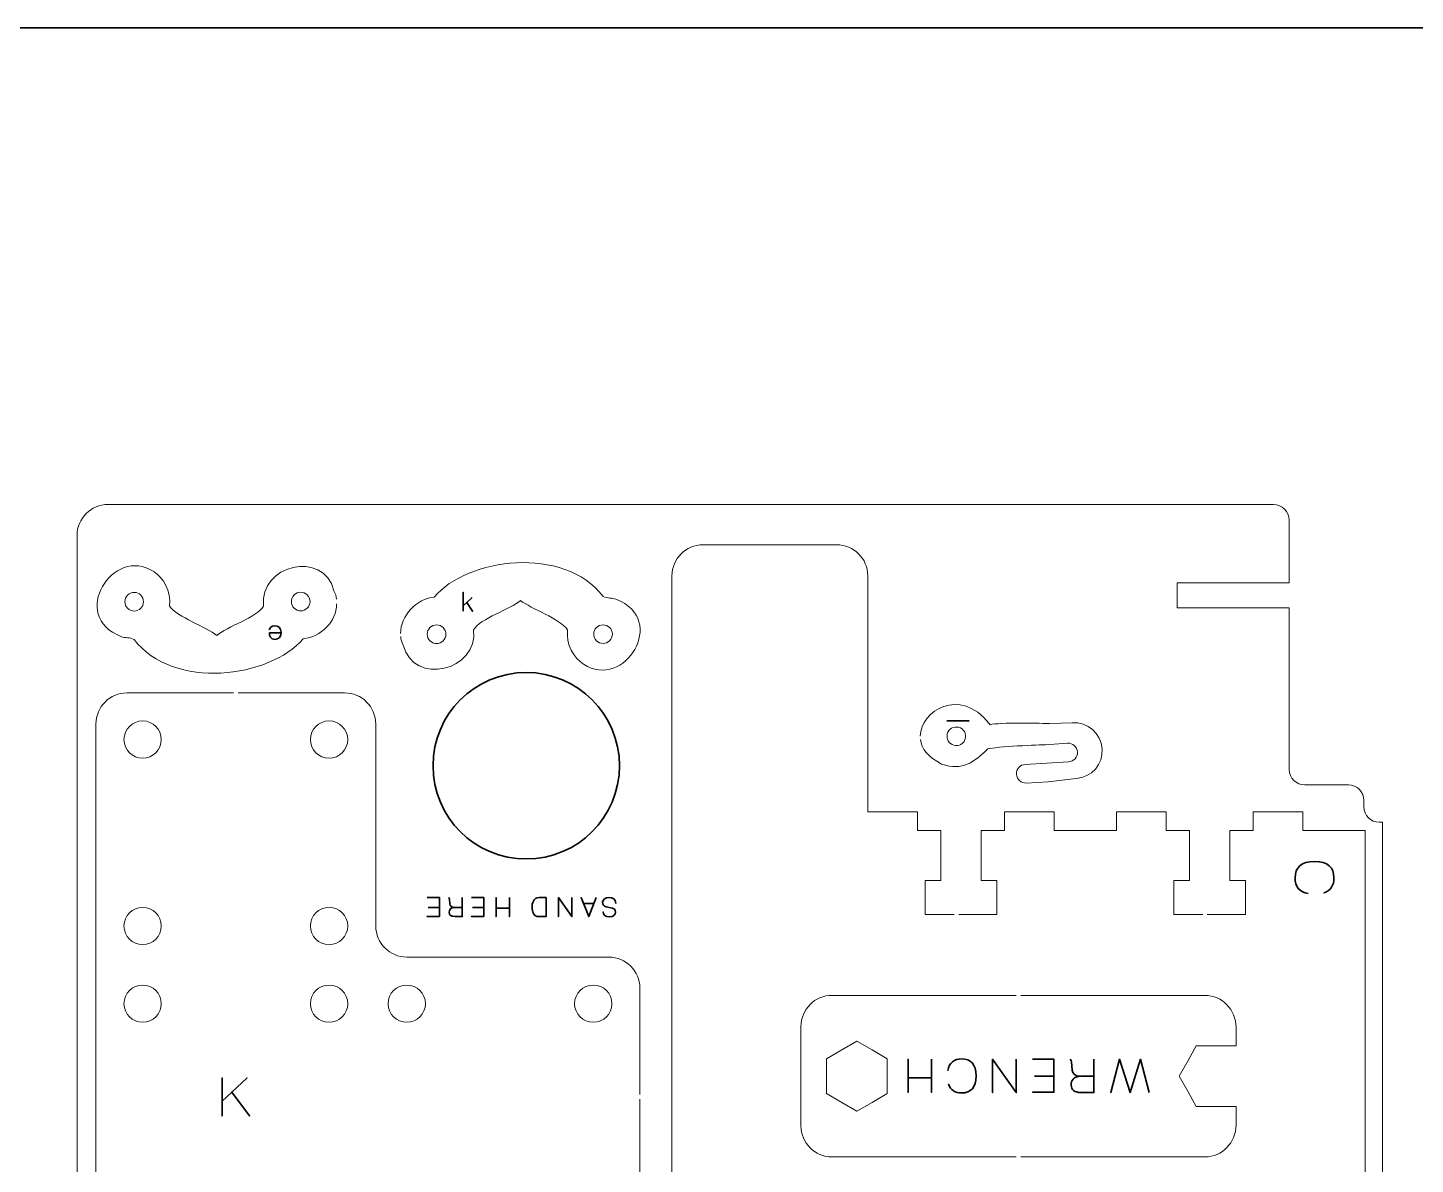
# Model space of a CAD drawing. Header units: inches. Extents: x 15 to 785, y -737 to -15.
# Drawn here: x 332.9 to 556.1, y -197.8 to -15 of the extents above; entities that cross this region are included whole.
import ezdxf

# ---------------------------------------------------------------- set-up
doc = ezdxf.new("R2010")
doc.units = ezdxf.units.IN
doc.header["$MEASUREMENT"] = 0
doc.layers.add('Layer 1', color=7, linetype='Continuous')

# ---------------------------------------------------------------- blocks, each defined once
blk = doc.blocks.new('block 5')
at = {"layer": 'Layer 1', "color": 13, "lineweight": 35, "true_color": 0xed6444}
blk.add_open_spline([(364.14, -187.67), (364.14, -187.67), (365.69, -186.23), (365.69, -186.23), (365.69, -186.23), (368.56, -190.07), (368.56, -190.07), (368.56, -190.07), (365.69, -186.23), (365.69, -186.23), (365.69, -186.23), (368.16, -183.96), (368.16, -183.96), (368.16, -183.96), (364.14, -187.67), (364.14, -187.67), (364.14, -187.67), (364.14, -183.96), (364.14, -183.96), (364.14, -183.96), (364.14, -190.07), (364.14, -190.07), (364.14, -190.07), (364.14, -187.67), (364.14, -187.67)], degree=3, knots=[0, 0, 0, 0, 1, 1, 1, 2, 2, 2, 3, 3, 3, 4, 4, 4, 5, 5, 5, 6, 6, 6, 7, 7, 7, 8, 8, 8, 8], dxfattribs=at)
blk = doc.blocks.new('block 6')
at = {"layer": 'Layer 1', "color": 13, "lineweight": 35, "true_color": 0xed6444}
blk.add_lwpolyline([(478.28, -180.96), (478.28, -183.92), (474.51, -183.92), (474.51, -180.96), (474.51, -186.29), (474.51, -183.92), (478.28, -183.92), (478.28, -186.29), (478.28, -180.96)], dxfattribs=at)
for points, knots in [([(483.13, -180.9), (484.6, -180.9), (485.44, -181.74), (485.44, -183.63), (485.44, -185.52), (484.6, -186.37), (483.13, -186.37), (482.08, -186.37), (481.35, -185.93), (481.02, -184.98), (481.35, -185.93), (482.08, -186.37), (483.13, -186.37), (484.6, -186.37), (485.44, -185.52), (485.44, -183.63), (485.44, -181.74), (484.6, -180.9), (483.13, -180.9), (481.91, -180.9), (481.14, -181.48), (480.91, -182.75), (481.14, -181.48), (481.91, -180.9), (483.13, -180.9)], [0, 0, 0, 0, 1, 1, 1, 2, 2, 2, 3, 3, 3, 4, 4, 4, 5, 5, 5, 6, 6, 6, 7, 7, 7, 8, 8, 8, 8]), ([(491.91, -180.96), (491.91, -180.96), (491.91, -186.3), (491.91, -186.3), (491.91, -186.3), (488.1, -180.96), (488.1, -180.96), (488.1, -180.96), (488.1, -186.3), (488.1, -186.3), (488.1, -186.3), (488.1, -180.96), (488.1, -180.96), (488.1, -180.96), (491.91, -186.3), (491.91, -186.3), (491.91, -186.3), (491.91, -180.96), (491.91, -180.96)], [0, 0, 0, 0, 1, 1, 1, 2, 2, 2, 3, 3, 3, 4, 4, 4, 5, 5, 5, 6, 6, 6, 6]), ([(494.52, -180.96), (494.52, -180.96), (497.97, -180.96), (497.97, -180.96), (497.97, -180.96), (497.97, -186.27), (497.97, -186.27), (497.97, -186.27), (494.52, -186.27), (494.52, -186.27), (494.52, -186.27), (497.97, -186.27), (497.97, -186.27), (497.97, -186.27), (497.97, -180.96), (497.97, -180.96), (497.97, -180.96), (494.52, -180.96), (494.52, -180.96)], [0, 0, 0, 0, 1, 1, 1, 2, 2, 2, 3, 3, 3, 4, 4, 4, 5, 5, 5, 6, 6, 6, 6]), ([(500.59, -180.96), (500.74, -181.06), (500.77, -181.27), (500.77, -181.36), (500.77, -181.36), (500.91, -182.71), (500.91, -182.71), (500.95, -183.29), (501.37, -183.69), (502.19, -183.69), (501.37, -183.69), (500.95, -183.29), (500.91, -182.71), (500.91, -182.71), (500.77, -181.36), (500.77, -181.36), (500.77, -181.27), (500.74, -181.06), (500.59, -180.96)], [0, 0, 0, 0, 1, 1, 1, 2, 2, 2, 3, 3, 3, 4, 4, 4, 5, 5, 5, 6, 6, 6, 6]), ([(504.39, -180.96), (504.39, -180.96), (504.39, -186.3), (504.39, -186.3), (504.39, -186.3), (502.44, -186.3), (502.44, -186.3), (501.08, -186.3), (500.79, -185.83), (500.75, -185.12), (500.72, -184.4), (501.09, -183.69), (502.29, -183.69), (502.29, -183.69), (504.39, -183.69), (504.39, -183.69), (504.39, -183.69), (502.29, -183.69), (502.29, -183.69), (501.11, -183.69), (500.72, -184.4), (500.75, -185.12), (500.79, -185.83), (501.11, -186.3), (502.44, -186.3), (502.44, -186.3), (504.39, -186.3), (504.39, -186.3), (504.39, -186.3), (504.39, -180.96), (504.39, -180.96)], [0, 0, 0, 0, 1, 1, 1, 2, 2, 2, 3, 3, 3, 4, 4, 4, 5, 5, 5, 6, 6, 6, 7, 7, 7, 8, 8, 8, 9, 9, 9, 10, 10, 10, 10]), ([(513.3, -186.3), (513.3, -186.3), (511.89, -180.96), (511.89, -180.96), (511.89, -180.96), (510.2, -186.3), (510.2, -186.3), (510.2, -186.3), (508.5, -180.96), (508.5, -180.96), (508.5, -180.96), (507.09, -186.3), (507.09, -186.3), (507.09, -186.3), (508.5, -180.96), (508.5, -180.96), (508.5, -180.96), (510.2, -186.3), (510.2, -186.3), (510.2, -186.3), (511.89, -180.96), (511.89, -180.96), (511.89, -180.96), (513.3, -186.3), (513.3, -186.3)], [0, 0, 0, 0, 1, 1, 1, 2, 2, 2, 3, 3, 3, 4, 4, 4, 5, 5, 5, 6, 6, 6, 7, 7, 7, 8, 8, 8, 8]), ([(494.81, -183.69), (494.81, -183.69), (497.97, -183.69), (497.97, -183.69), (497.97, -183.69), (494.81, -183.69), (494.81, -183.69)], [0, 0, 0, 0, 1, 1, 1, 2, 2, 2, 2])]:
    blk.add_open_spline(points, degree=3, knots=knots, dxfattribs=at)

msp = doc.modelspace()

# ---------------------------------------------------------------- linework, layer by layer
at = {"layer": 'Layer 1', "color": 179, "lineweight": 20, "true_color": 0x231f20}
msp.add_lwpolyline([(521.89, -157.67), (519.76, -157.67), (517.26, -157.67), (517.26, -152.17), (519.76, -152.17), (519.76, -144.17), (516.01, -144.17), (516.01, -141.17), (508.01, -141.17), (508.01, -144.17), (498.01, -144.17), (498.01, -141.17), (490.01, -141.17), (490.01, -144.17), (486.26, -144.17), (486.26, -152.17), (488.76, -152.17), (488.76, -157.67), (486.26, -157.67), (482.64, -157.67)], dxfattribs=at)
at = {"layer": 'Layer 1', "color": 13, "lineweight": 35, "true_color": 0xed6444}
msp.add_lwpolyline([(410.36, -154.95), (410.36, -156.64), (408.21, -156.64), (408.21, -154.95), (408.21, -158), (408.21, -156.64), (410.36, -156.64), (410.36, -158), (410.36, -154.95)], dxfattribs=at)
at = {"layer": 'Layer 1', "color": 179, "lineweight": 9, "true_color": 0x231f20}
msp.add_lwpolyline([(463.82, -187.89), (461.39, -186.48), (461.39, -183.67), (461.39, -180.86), (463.82, -179.45), (466.26, -178.04), (468.7, -179.45), (471.14, -180.86), (471.14, -183.67), (471.14, -186.48), (468.7, -187.89), (466.26, -189.3), (463.82, -187.89)], dxfattribs=at)
at = {"layer": 'Layer 1', "color": 179, "lineweight": 35, "true_color": 0x231f20}
msp.add_open_spline([(785, -570), (785, -578.28), (778.28, -585), (770, -585), (770, -585), (30, -585), (30, -585), (21.72, -585), (15, -578.28), (15, -570), (15, -570), (15, -30), (15, -30), (15, -21.72), (21.72, -15), (30, -15), (30, -15), (770, -15), (770, -15), (778.28, -15), (785, -21.72), (785, -30), (785, -30), (785, -570), (785, -570)], degree=3, knots=[0, 0, 0, 0, 1, 1, 1, 2, 2, 2, 3, 3, 3, 4, 4, 4, 5, 5, 5, 6, 6, 6, 7, 7, 7, 8, 8, 8, 8], dxfattribs=at)
at = {"layer": 'Layer 1', "color": 179, "lineweight": 20, "true_color": 0x231f20}
for points, knots in [([(547.84, -139.32), (547.84, -139.32), (547.84, -140.32), (547.84, -140.32), (547.84, -140.32), (547.81, -140.32), (547.81, -140.32), (547.81, -141.7), (548.93, -142.82), (550.31, -142.82), (550.31, -142.82), (550.8, -142.82), (550.8, -142.82), (550.8, -142.82), (550.8, -207.69), (550.8, -207.69), (550.8, -210.45), (548.57, -212.69), (545.8, -212.69), (545.8, -212.69), (345.8, -212.69), (345.8, -212.69), (343.04, -212.69), (340.8, -210.45), (340.8, -207.69), (340.8, -207.69), (340.8, -96.7), (340.8, -96.7), (340.8, -93.93), (343.04, -91.7), (345.8, -91.7), (345.8, -91.7), (533.31, -91.7), (533.31, -91.7), (533.31, -91.7), (533.29, -91.7), (533.29, -91.7), (534.67, -91.7), (535.79, -92.82), (535.79, -94.2), (535.79, -94.2), (535.81, -94.2), (535.81, -94.2), (535.81, -94.2), (535.81, -104.32), (535.81, -104.32), (535.81, -104.32), (517.81, -104.32), (517.81, -104.32), (517.81, -104.32), (517.81, -108.32), (517.81, -108.32), (517.81, -108.32), (535.81, -108.32), (535.81, -108.32), (535.81, -108.32), (535.81, -134.32), (535.81, -134.32), (535.81, -135.7), (536.93, -136.82), (538.31, -136.82), (538.31, -136.82), (545.34, -136.82), (545.34, -136.82), (546.72, -136.82), (547.84, -137.94), (547.84, -139.32)], [0, 0, 0, 0, 1, 1, 1, 2, 2, 2, 3, 3, 3, 4, 4, 4, 5, 5, 5, 6, 6, 6, 7, 7, 7, 8, 8, 8, 9, 9, 9, 10, 10, 10, 11, 11, 11, 12, 12, 12, 13, 13, 13, 14, 14, 14, 15, 15, 15, 16, 16, 16, 17, 17, 17, 18, 18, 18, 19, 19, 19, 20, 20, 20, 21, 21, 21, 22, 22, 22, 22]), ([(481.89, -157.67), (481.89, -157.67), (479.76, -157.67), (479.76, -157.67), (479.76, -157.67), (477.26, -157.67), (477.26, -157.67), (477.26, -157.67), (477.26, -152.17), (477.26, -152.17), (477.26, -152.17), (479.76, -152.17), (479.76, -152.17), (479.76, -152.17), (479.76, -144.17), (479.76, -144.17), (479.76, -144.17), (476.01, -144.17), (476.01, -144.17), (476.01, -144.17), (476.01, -141.17), (476.01, -141.17), (476.01, -141.17), (468.01, -141.17), (468.01, -141.17), (468.01, -141.17), (468.01, -103.17), (468.01, -103.17), (468.01, -100.41), (465.77, -98.17), (463.01, -98.17), (463.01, -98.17), (441.51, -98.17), (441.51, -98.17), (438.75, -98.17), (436.51, -100.41), (436.51, -103.17), (436.51, -103.17), (436.51, -204.17), (436.51, -204.17), (436.51, -206.93), (438.75, -209.17), (441.51, -209.17), (441.51, -209.17), (543.01, -209.17), (543.01, -209.17), (545.77, -209.17), (548.01, -206.93), (548.01, -204.17), (548.01, -204.17), (548.01, -144.17), (548.01, -144.17), (548.01, -144.17), (538.01, -144.17), (538.01, -144.17), (538.01, -144.17), (538.01, -141.17), (538.01, -141.17), (538.01, -141.17), (530.01, -141.17), (530.01, -141.17), (530.01, -141.17), (530.01, -144.17), (530.01, -144.17), (530.01, -144.17), (526.26, -144.17), (526.26, -144.17), (526.26, -144.17), (526.26, -152.17), (526.26, -152.17), (526.26, -152.17), (528.76, -152.17), (528.76, -152.17), (528.76, -152.17), (528.76, -157.67), (528.76, -157.67), (528.76, -157.67), (526.26, -157.67), (526.26, -157.67), (526.26, -157.67), (522.64, -157.67), (522.64, -157.67)], [0, 0, 0, 0, 1, 1, 1, 2, 2, 2, 3, 3, 3, 4, 4, 4, 5, 5, 5, 6, 6, 6, 7, 7, 7, 8, 8, 8, 9, 9, 9, 10, 10, 10, 11, 11, 11, 12, 12, 12, 13, 13, 13, 14, 14, 14, 15, 15, 15, 16, 16, 16, 17, 17, 17, 18, 18, 18, 19, 19, 19, 20, 20, 20, 21, 21, 21, 22, 22, 22, 23, 23, 23, 24, 24, 24, 25, 25, 25, 26, 26, 26, 27, 27, 27, 27]), ([(365.98, -122.01), (365.98, -122.01), (348.85, -122.01), (348.85, -122.01), (346.09, -122.01), (343.85, -124.25), (343.85, -127.01), (343.85, -127.01), (343.85, -169.51), (343.85, -169.51), (343.85, -169.51), (343.85, -204.51), (343.85, -204.51), (343.85, -207.27), (346.09, -209.51), (348.85, -209.51), (348.85, -209.51), (383.85, -209.51), (383.85, -209.51), (383.85, -209.51), (426.35, -209.51), (426.35, -209.51), (429.11, -209.51), (431.35, -207.27), (431.35, -204.51), (431.35, -204.51), (431.35, -187.39), (431.35, -187.39)], [0, 0, 0, 0, 1, 1, 1, 2, 2, 2, 3, 3, 3, 4, 4, 4, 5, 5, 5, 6, 6, 6, 7, 7, 7, 8, 8, 8, 9, 9, 9, 9]), ([(431.35, -186.64), (431.35, -186.64), (431.35, -169.51), (431.35, -169.51), (431.35, -166.75), (429.11, -164.51), (426.35, -164.51), (426.35, -164.51), (393.85, -164.51), (393.85, -164.51), (391.09, -164.51), (388.85, -162.27), (388.85, -159.51), (388.85, -159.51), (388.85, -127.01), (388.85, -127.01), (388.85, -124.25), (386.61, -122.01), (383.85, -122.01), (383.85, -122.01), (366.73, -122.01), (366.73, -122.01)], [0, 0, 0, 0, 1, 1, 1, 2, 2, 2, 3, 3, 3, 4, 4, 4, 5, 5, 5, 6, 6, 6, 7, 7, 7, 7])]:
    msp.add_open_spline(points, degree=3, knots=knots, dxfattribs=at)
at = {"layer": 'Layer 1', "color": 7, "lineweight": 9, "true_color": 0xffffff}
for points, knots in [([(382.55, -106.95), (382.52, -106.39), (382.38, -106.09), (382.13, -105.57), (380.51, -98.94), (370, -101.44), (370.81, -108.03), (369.76, -109.87), (364.89, -111.35), (363.27, -112.75), (361.63, -111.41), (356.86, -109.82), (355.69, -108.03), (356.02, -105.62), (354.65, -103.49), (353.13, -102.49), (346.62, -98.22), (339.38, -109.66), (347.94, -112.97), (348.51, -113.19), (349.3, -113.07), (349.98, -113.4), (356.27, -121.65), (371.83, -119.62), (377.18, -113.3), (380.04, -113.06), (382.57, -110.48), (382.56, -107.7)], [0, 0, 0, 0, 1, 1, 1, 2, 2, 2, 3, 3, 3, 4, 4, 4, 5, 5, 5, 6, 6, 6, 7, 7, 7, 8, 8, 8, 9, 9, 9, 9]), ([(392.87, -112.95), (392.9, -113.5), (393.04, -113.8), (393.29, -114.33), (394.9, -120.95), (405.42, -118.45), (404.6, -111.86), (405.66, -110.03), (410.53, -108.54), (412.15, -107.14), (413.79, -108.48), (418.56, -110.07), (419.73, -111.86), (419.39, -114.27), (420.77, -116.4), (422.29, -117.4), (428.8, -121.67), (436.03, -110.23), (427.48, -106.92), (426.91, -106.7), (426.12, -106.82), (425.44, -106.49), (419.15, -98.25), (403.59, -100.27), (398.24, -106.59), (395.38, -106.84), (392.85, -109.66), (392.86, -112.45)], [0, 0, 0, 0, 1, 1, 1, 2, 2, 2, 3, 3, 3, 4, 4, 4, 5, 5, 5, 6, 6, 6, 7, 7, 7, 8, 8, 8, 9, 9, 9, 9]), ([(351.49, -107.34), (351.49, -108.17), (350.82, -108.84), (350, -108.84), (349.17, -108.84), (348.5, -108.17), (348.5, -107.34), (348.5, -106.51), (349.17, -105.84), (350, -105.84), (350.82, -105.84), (351.49, -106.51), (351.49, -107.34)], [0, 0, 0, 0, 1, 1, 1, 2, 2, 2, 3, 3, 3, 4, 4, 4, 4]), ([(378.28, -107.32), (378.28, -108.15), (377.61, -108.82), (376.78, -108.82), (375.95, -108.82), (375.28, -108.15), (375.28, -107.32), (375.28, -106.49), (375.95, -105.82), (376.78, -105.82), (377.61, -105.82), (378.28, -106.49), (378.28, -107.32)], [0, 0, 0, 0, 1, 1, 1, 2, 2, 2, 3, 3, 3, 4, 4, 4, 4]), ([(397.14, -112.57), (397.14, -111.75), (397.81, -111.07), (398.64, -111.07), (399.47, -111.07), (400.14, -111.75), (400.14, -112.57), (400.14, -113.4), (399.47, -114.07), (398.64, -114.07), (397.81, -114.07), (397.14, -113.4), (397.14, -112.57)], [0, 0, 0, 0, 1, 1, 1, 2, 2, 2, 3, 3, 3, 4, 4, 4, 4]), ([(423.92, -112.55), (423.92, -111.73), (424.6, -111.06), (425.42, -111.06), (426.25, -111.06), (426.92, -111.73), (426.92, -112.55), (426.92, -113.38), (426.25, -114.05), (425.42, -114.05), (424.6, -114.05), (423.92, -113.38), (423.92, -112.55)], [0, 0, 0, 0, 1, 1, 1, 2, 2, 2, 3, 3, 3, 4, 4, 4, 4]), ([(476.46, -128.99), (476.5, -124.82), (482.88, -121.06), (487.51, -126.87), (487.58, -126.96), (487.65, -127.04), (487.71, -127.13), (488.92, -126.73), (496.4, -126.91), (497.24, -126.94), (497.24, -126.94), (500.91, -126.82), (500.91, -126.82), (503.39, -126.64), (505.54, -128.51), (505.72, -130.99), (505.89, -133.47), (504.02, -135.62), (501.54, -135.79), (501.54, -135.79), (497.01, -136.3), (497.01, -136.3), (497.01, -136.3), (493.52, -136.51), (493.52, -136.51), (492.69, -136.55), (491.98, -135.92), (491.93, -135.1), (491.89, -134.27), (492.52, -133.56), (493.34, -133.51), (493.34, -133.51), (496.84, -133.31), (496.84, -133.31), (496.84, -133.31), (500.33, -133.1), (500.33, -133.1), (501.16, -133.06), (501.79, -132.35), (501.74, -131.52), (501.69, -130.69), (500.99, -130.06), (500.16, -130.11), (500.16, -130.11), (496.63, -130.37), (496.63, -130.37), (495.79, -130.34), (488.55, -130.64), (487.35, -131.03), (484.95, -133.24), (483.32, -134.58), (479.87, -133.47), (477.66, -132.28), (476.65, -130.99), (476.48, -129.49)], [0, 0, 0, 0, 1, 1, 1, 2, 2, 2, 3, 3, 3, 4, 4, 4, 5, 5, 5, 6, 6, 6, 7, 7, 7, 8, 8, 8, 9, 9, 9, 10, 10, 10, 11, 11, 11, 12, 12, 12, 13, 13, 13, 14, 14, 14, 15, 15, 15, 16, 16, 16, 17, 17, 17, 18, 18, 18, 18]), ([(480.76, -128.89), (480.71, -129.72), (481.33, -130.43), (482.16, -130.49), (482.98, -130.54), (483.7, -129.92), (483.75, -129.09), (483.81, -128.27), (483.18, -127.55), (482.36, -127.5), (481.53, -127.44), (480.82, -128.07), (480.76, -128.89)], [0, 0, 0, 0, 1, 1, 1, 2, 2, 2, 3, 3, 3, 4, 4, 4, 4])]:
    msp.add_open_spline(points, degree=3, knots=knots, dxfattribs=at)
at = {"layer": 'Layer 1', "color": 13, "lineweight": 35, "true_color": 0xed6444}
for points, knots in [([(402.93, -108.88), (402.93, -108.88), (402.93, -108.02), (402.93, -108.02), (402.93, -108.02), (403.51, -107.46), (403.51, -107.46), (403.51, -107.46), (404.44, -108.88), (404.44, -108.88), (404.44, -108.88), (403.51, -107.46), (403.51, -107.46), (403.51, -107.46), (404.29, -106.71), (404.29, -106.71), (404.29, -106.71), (402.93, -108.02), (402.93, -108.02), (402.93, -108.02), (402.93, -105.83), (402.93, -105.83), (402.93, -105.83), (402.93, -108.88), (402.93, -108.88)], [0, 0, 0, 0, 1, 1, 1, 2, 2, 2, 3, 3, 3, 4, 4, 4, 5, 5, 5, 6, 6, 6, 7, 7, 7, 8, 8, 8, 8]), ([(373.63, -112.34), (373.63, -112.34), (371.74, -112.35), (371.74, -112.35), (371.74, -112.82), (371.93, -113.42), (372.6, -113.41), (373.27, -113.41), (373.64, -112.95), (373.63, -112.25), (373.63, -111.55), (373.15, -111.18), (372.59, -111.2), (372.02, -111.22), (371.78, -111.66), (371.75, -111.82), (371.78, -111.66), (372.02, -111.22), (372.59, -111.2), (373.15, -111.18), (373.63, -111.55), (373.63, -112.25), (373.64, -112.95), (373.27, -113.41), (372.6, -113.41), (371.93, -113.42), (371.74, -112.82), (371.74, -112.35), (371.74, -112.35), (373.63, -112.34), (373.63, -112.34)], [0, 0, 0, 0, 1, 1, 1, 2, 2, 2, 3, 3, 3, 4, 4, 4, 5, 5, 5, 6, 6, 6, 7, 7, 7, 8, 8, 8, 9, 9, 9, 10, 10, 10, 10]), ([(398.07, -133.73), (398.07, -125.44), (404.78, -118.73), (413.07, -118.73), (421.35, -118.73), (428.07, -125.44), (428.07, -133.73), (428.07, -142.01), (421.35, -148.73), (413.07, -148.73), (404.78, -148.73), (398.07, -142.01), (398.07, -133.73)], [0, 0, 0, 0, 1, 1, 1, 2, 2, 2, 3, 3, 3, 4, 4, 4, 4]), ([(480.72, -126.51), (480.72, -126.51), (484.29, -126.51), (484.29, -126.51), (484.29, -126.51), (480.72, -126.51), (480.72, -126.51)], [0, 0, 0, 0, 1, 1, 1, 2, 2, 2, 2]), ([(538.88, -154.31), (537.42, -154.04), (536.76, -153.16), (536.76, -151.77), (536.76, -150.09), (537.72, -149.13), (539.89, -149.13), (542.05, -149.13), (543.01, -150.09), (543.01, -151.77), (543.01, -152.97), (542.51, -153.8), (541.43, -154.18), (542.51, -153.8), (543.01, -152.97), (543.01, -151.77), (543.01, -150.09), (542.05, -149.13), (539.89, -149.13), (537.72, -149.13), (536.76, -150.09), (536.76, -151.77), (536.76, -153.16), (537.42, -154.04), (538.88, -154.31)], [0, 0, 0, 0, 1, 1, 1, 2, 2, 2, 3, 3, 3, 4, 4, 4, 5, 5, 5, 6, 6, 6, 7, 7, 7, 8, 8, 8, 8]), ([(397.12, -154.95), (397.12, -154.95), (399.09, -154.95), (399.09, -154.95), (399.09, -154.95), (399.09, -157.98), (399.09, -157.98), (399.09, -157.98), (397.12, -157.98), (397.12, -157.98), (397.12, -157.98), (399.09, -157.98), (399.09, -157.98), (399.09, -157.98), (399.09, -154.95), (399.09, -154.95), (399.09, -154.95), (397.12, -154.95), (397.12, -154.95)], [0, 0, 0, 0, 1, 1, 1, 2, 2, 2, 3, 3, 3, 4, 4, 4, 5, 5, 5, 6, 6, 6, 6]), ([(400.59, -154.95), (400.68, -155.01), (400.7, -155.13), (400.7, -155.18), (400.7, -155.18), (400.78, -155.95), (400.78, -155.95), (400.8, -156.28), (401.04, -156.51), (401.51, -156.51), (401.04, -156.51), (400.8, -156.28), (400.78, -155.95), (400.78, -155.95), (400.7, -155.18), (400.7, -155.18), (400.7, -155.13), (400.68, -155.01), (400.59, -154.95)], [0, 0, 0, 0, 1, 1, 1, 2, 2, 2, 3, 3, 3, 4, 4, 4, 5, 5, 5, 6, 6, 6, 6]), ([(402.76, -154.95), (402.76, -154.95), (402.76, -158), (402.76, -158), (402.76, -158), (401.65, -158), (401.65, -158), (400.87, -158), (400.71, -157.73), (400.69, -157.32), (400.67, -156.91), (400.88, -156.51), (401.57, -156.51), (401.57, -156.51), (402.76, -156.51), (402.76, -156.51), (402.76, -156.51), (401.57, -156.51), (401.57, -156.51), (400.89, -156.51), (400.67, -156.91), (400.69, -157.32), (400.71, -157.73), (400.89, -158), (401.65, -158), (401.65, -158), (402.76, -158), (402.76, -158), (402.76, -158), (402.76, -154.95), (402.76, -154.95)], [0, 0, 0, 0, 1, 1, 1, 2, 2, 2, 3, 3, 3, 4, 4, 4, 5, 5, 5, 6, 6, 6, 7, 7, 7, 8, 8, 8, 9, 9, 9, 10, 10, 10, 10]), ([(404.26, -154.95), (404.26, -154.95), (406.23, -154.95), (406.23, -154.95), (406.23, -154.95), (406.23, -157.98), (406.23, -157.98), (406.23, -157.98), (404.26, -157.98), (404.26, -157.98), (404.26, -157.98), (406.23, -157.98), (406.23, -157.98), (406.23, -157.98), (406.23, -154.95), (406.23, -154.95), (406.23, -154.95), (404.26, -154.95), (404.26, -154.95)], [0, 0, 0, 0, 1, 1, 1, 2, 2, 2, 3, 3, 3, 4, 4, 4, 5, 5, 5, 6, 6, 6, 6]), ([(416.26, -154.95), (416.26, -154.95), (416.26, -158), (416.26, -158), (416.26, -158), (415.16, -158), (415.16, -158), (414.15, -158), (414.03, -157.15), (414, -156.52), (413.98, -155.88), (414.19, -154.95), (415.16, -154.95), (415.16, -154.95), (416.26, -154.95), (416.26, -154.95)], [0, 0, 0, 0, 1, 1, 1, 2, 2, 2, 3, 3, 3, 4, 4, 4, 5, 5, 5, 5]), ([(416.26, -154.95), (416.26, -154.95), (416.26, -158), (416.26, -158), (416.26, -158), (415.16, -158), (415.16, -158), (414.15, -158), (414.03, -157.15), (414, -156.52), (413.98, -155.88), (414.19, -154.95), (415.16, -154.95), (415.16, -154.95), (416.26, -154.95), (416.26, -154.95)], [0, 0, 0, 0, 1, 1, 1, 2, 2, 2, 3, 3, 3, 4, 4, 4, 5, 5, 5, 5]), ([(420.41, -154.95), (420.41, -154.95), (420.41, -158), (420.41, -158), (420.41, -158), (418.24, -154.95), (418.24, -154.95), (418.24, -154.95), (418.24, -158), (418.24, -158), (418.24, -158), (418.24, -154.95), (418.24, -154.95), (418.24, -154.95), (420.41, -158), (420.41, -158), (420.41, -158), (420.41, -154.95), (420.41, -154.95)], [0, 0, 0, 0, 1, 1, 1, 2, 2, 2, 3, 3, 3, 4, 4, 4, 5, 5, 5, 6, 6, 6, 6]), ([(424.33, -154.95), (424.33, -154.95), (423.12, -158), (423.12, -158), (423.12, -158), (421.9, -154.95), (421.9, -154.95), (421.9, -154.95), (423.12, -158), (423.12, -158), (423.12, -158), (424.33, -154.95), (424.33, -154.95)], [0, 0, 0, 0, 1, 1, 1, 2, 2, 2, 3, 3, 3, 4, 4, 4, 4]), ([(423.95, -155.91), (423.95, -155.91), (422.29, -155.91), (422.29, -155.91), (422.29, -155.91), (423.95, -155.91), (423.95, -155.91)], [0, 0, 0, 0, 1, 1, 1, 2, 2, 2, 2]), ([(427.49, -155.87), (427.49, -155.19), (426.97, -154.92), (426.37, -154.92), (425.76, -154.92), (425.37, -155.31), (425.36, -155.69), (425.35, -156.06), (425.54, -156.35), (425.91, -156.43), (425.91, -156.43), (426.95, -156.66), (426.95, -156.66), (427.24, -156.72), (427.42, -156.89), (427.42, -157.29), (427.42, -157.69), (427.08, -158.03), (426.47, -158.03), (425.86, -158.03), (425.42, -157.74), (425.43, -157.24), (425.42, -157.74), (425.86, -158.03), (426.47, -158.03), (427.08, -158.03), (427.42, -157.69), (427.42, -157.29), (427.42, -156.89), (427.25, -156.73), (426.95, -156.66), (426.95, -156.66), (425.91, -156.43), (425.91, -156.43), (425.53, -156.35), (425.35, -156.06), (425.36, -155.69), (425.37, -155.31), (425.76, -154.92), (426.37, -154.92), (426.97, -154.92), (427.49, -155.19), (427.49, -155.87)], [0, 0, 0, 0, 1, 1, 1, 2, 2, 2, 3, 3, 3, 4, 4, 4, 5, 5, 5, 6, 6, 6, 7, 7, 7, 8, 8, 8, 9, 9, 9, 10, 10, 10, 11, 11, 11, 12, 12, 12, 13, 13, 13, 14, 14, 14, 14]), ([(397.29, -156.51), (397.29, -156.51), (399.09, -156.51), (399.09, -156.51), (399.09, -156.51), (397.29, -156.51), (397.29, -156.51)], [0, 0, 0, 0, 1, 1, 1, 2, 2, 2, 2]), ([(404.42, -156.51), (404.42, -156.51), (406.23, -156.51), (406.23, -156.51), (406.23, -156.51), (404.42, -156.51), (404.42, -156.51)], [0, 0, 0, 0, 1, 1, 1, 2, 2, 2, 2])]:
    msp.add_open_spline(points, degree=3, knots=knots, dxfattribs=at)
at = {"layer": 'Layer 1', "color": 179, "lineweight": 9, "true_color": 0x231f20}
for points, knots in [([(354.35, -129.51), (354.35, -131.17), (353.01, -132.51), (351.35, -132.51), (349.69, -132.51), (348.35, -131.17), (348.35, -129.51), (348.35, -127.86), (349.69, -126.51), (351.35, -126.51), (353.01, -126.51), (354.35, -127.86), (354.35, -129.51)], [0, 0, 0, 0, 1, 1, 1, 2, 2, 2, 3, 3, 3, 4, 4, 4, 4]), ([(384.35, -129.51), (384.35, -131.17), (383.01, -132.51), (381.35, -132.51), (379.69, -132.51), (378.35, -131.17), (378.35, -129.51), (378.35, -127.86), (379.69, -126.51), (381.35, -126.51), (383.01, -126.51), (384.35, -127.86), (384.35, -129.51)], [0, 0, 0, 0, 1, 1, 1, 2, 2, 2, 3, 3, 3, 4, 4, 4, 4]), ([(354.35, -159.51), (354.35, -161.17), (353.01, -162.51), (351.35, -162.51), (349.69, -162.51), (348.35, -161.17), (348.35, -159.51), (348.35, -157.86), (349.69, -156.51), (351.35, -156.51), (353.01, -156.51), (354.35, -157.86), (354.35, -159.51)], [0, 0, 0, 0, 1, 1, 1, 2, 2, 2, 3, 3, 3, 4, 4, 4, 4]), ([(384.35, -159.51), (384.35, -161.17), (383.01, -162.51), (381.35, -162.51), (379.69, -162.51), (378.35, -161.17), (378.35, -159.51), (378.35, -157.86), (379.69, -156.51), (381.35, -156.51), (383.01, -156.51), (384.35, -157.86), (384.35, -159.51)], [0, 0, 0, 0, 1, 1, 1, 2, 2, 2, 3, 3, 3, 4, 4, 4, 4]), ([(351.35, -175.01), (349.69, -175.01), (348.35, -173.67), (348.35, -172.01), (348.35, -170.36), (349.69, -169.01), (351.35, -169.01), (353.01, -169.01), (354.35, -170.36), (354.35, -172.01), (354.35, -173.67), (353.01, -175.01), (351.35, -175.01)], [0, 0, 0, 0, 1, 1, 1, 2, 2, 2, 3, 3, 3, 4, 4, 4, 4]), ([(381.35, -175.01), (379.69, -175.01), (378.35, -173.67), (378.35, -172.01), (378.35, -170.36), (379.69, -169.01), (381.35, -169.01), (383.01, -169.01), (384.35, -170.36), (384.35, -172.01), (384.35, -173.67), (383.01, -175.01), (381.35, -175.01)], [0, 0, 0, 0, 1, 1, 1, 2, 2, 2, 3, 3, 3, 4, 4, 4, 4]), ([(393.85, -175.01), (392.19, -175.01), (390.85, -173.67), (390.85, -172.01), (390.85, -170.36), (392.19, -169.01), (393.85, -169.01), (395.51, -169.01), (396.85, -170.36), (396.85, -172.01), (396.85, -173.67), (395.51, -175.01), (393.85, -175.01)], [0, 0, 0, 0, 1, 1, 1, 2, 2, 2, 3, 3, 3, 4, 4, 4, 4]), ([(423.85, -175.01), (422.19, -175.01), (420.85, -173.67), (420.85, -172.01), (420.85, -170.36), (422.19, -169.01), (423.85, -169.01), (425.51, -169.01), (426.85, -170.36), (426.85, -172.01), (426.85, -173.67), (425.51, -175.01), (423.85, -175.01)], [0, 0, 0, 0, 1, 1, 1, 2, 2, 2, 3, 3, 3, 4, 4, 4, 4]), ([(491.89, -170.67), (491.89, -170.67), (462.26, -170.67), (462.26, -170.67), (459.5, -170.67), (457.26, -172.91), (457.26, -175.67), (457.26, -175.67), (457.26, -191.67), (457.26, -191.67), (457.26, -194.43), (459.5, -196.67), (462.26, -196.67), (462.26, -196.67), (491.89, -196.67), (491.89, -196.67)], [0, 0, 0, 0, 1, 1, 1, 2, 2, 2, 3, 3, 3, 4, 4, 4, 5, 5, 5, 5]), ([(492.64, -196.67), (492.64, -196.67), (522.26, -196.67), (522.26, -196.67), (525.02, -196.67), (527.26, -194.31), (527.26, -191.55), (527.26, -191.55), (527.26, -188.55), (527.26, -188.55), (527.26, -188.55), (523.76, -188.55), (523.76, -188.55), (523.76, -188.55), (520.87, -188.55), (520.87, -188.55), (520.87, -188.55), (519.56, -186.17), (519.56, -186.17), (519.56, -186.17), (518.11, -183.67), (518.11, -183.67), (518.11, -183.67), (519.56, -181.17), (519.56, -181.17), (519.56, -181.17), (520.87, -178.8), (520.87, -178.8), (520.87, -178.8), (523.76, -178.8), (523.76, -178.8), (523.76, -178.8), (527.26, -178.8), (527.26, -178.8), (527.26, -178.8), (527.26, -175.8), (527.26, -175.8), (527.26, -173.03), (525.02, -170.67), (522.26, -170.67), (522.26, -170.67), (492.64, -170.67), (492.64, -170.67)], [0, 0, 0, 0, 1, 1, 1, 2, 2, 2, 3, 3, 3, 4, 4, 4, 5, 5, 5, 6, 6, 6, 7, 7, 7, 8, 8, 8, 9, 9, 9, 10, 10, 10, 11, 11, 11, 12, 12, 12, 13, 13, 13, 14, 14, 14, 14])]:
    msp.add_open_spline(points, degree=3, knots=knots, dxfattribs=at)

# ---------------------------------------------------------------- block references
at = {"layer": 'Layer 1'}
for name in ['block 6', 'block 5']:
    msp.add_blockref(name, (0, 0), dxfattribs=at)

doc.saveas('drawing.dxf')
